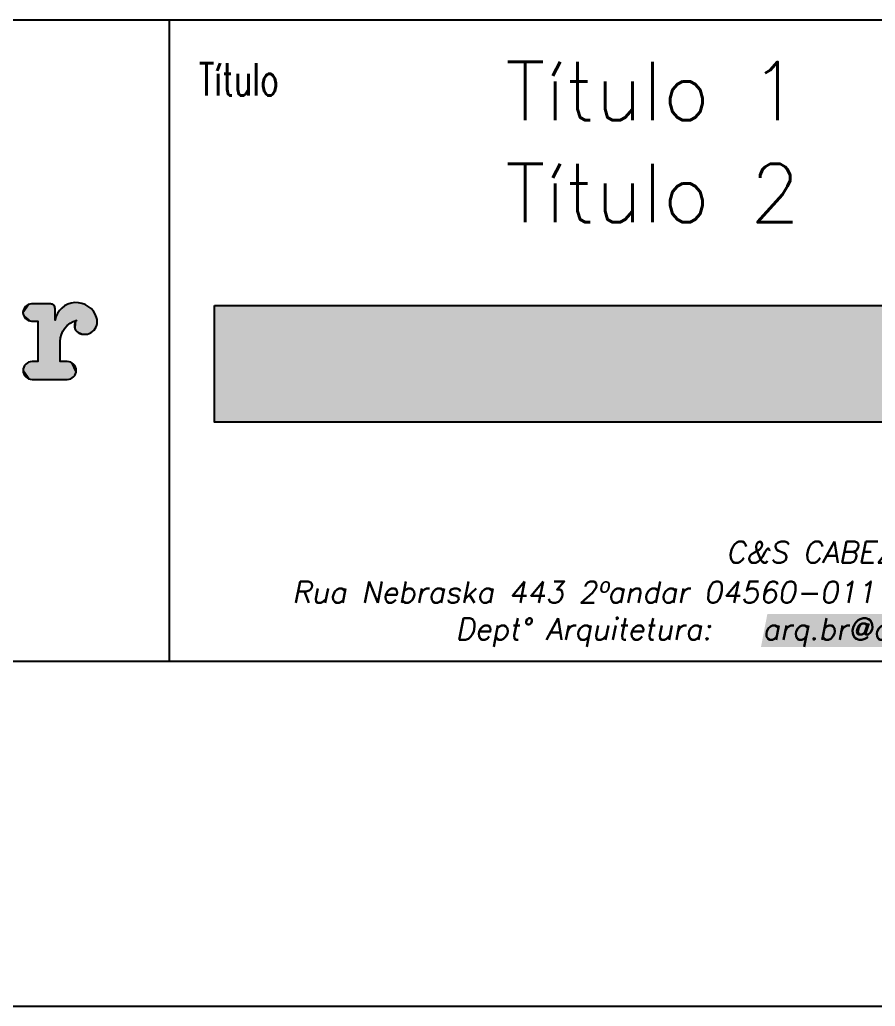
# Paper-space layout 'Layout1' of a CAD drawing. Extents: x 318 to 527, y 161 to 458.
# Drawn here: x 370.49 to 409.92, y 160.74 to 206.19 of the extents above; entities that cross this region are included whole.
import ezdxf
from ezdxf.enums import TextEntityAlignment as Align

# ---------------------------------------------------------------- set-up
doc = ezdxf.new("R2010")
doc.units = 0
doc.header["$LTSCALE"] = 10
doc.layers.get('0').update_dxf_attribs({"linetype": 'CONTINUOUS'})
doc.layers.add('ARQ-FLH', color=4, linetype='CONTINUOUS')
doc.styles.add('ARIAL', font='ARIAL.TTF')
doc.styles.add('ARIAL_BOLD', font='ARIALBD.TTF')
doc.styles.add('ROMANS', font='ROMANS.shx', dxfattribs={"width": 0.9})
doc.styles.add('ROMANS_ITALIC', font='ROMANS.shx', dxfattribs={"oblique": 11})

# ---------------------------------------------------------------- blocks, each defined once
blk = doc.blocks.new('*U67')
at = {"layer": 'ARQ-FLH', "color": 251}
for points in [[(-147.987, 27.016), (-147.987, 32.389), (-108.264, 27.016)], [(-108.264, 27.016), (-147.987, 32.389), (-108.264, 32.389)]]:
    blk.add_solid(points, dxfattribs=at)
blk = doc.blocks.new('*U29', base_point=(0.052025, 0.014905))
at = {"color": 0}
for points in [[(0.051608, 0.017985), (0.051393, 0.017885), (0.051237, 0.017455), (0.051257, 0.017691)], [(0.052948, 0.017115), (0.052934, 0.017837), (0.051237, 0.017455), (0.051608, 0.017985)], [(0.051608, 0.017985), (0.051531, 0.017964), (0.051393, 0.017885), (0.051458, 0.017931)], [(0.052753, 0.017989), (0.052712, 0.017992), (0.051608, 0.017985), (0.051687, 0.017992)], [(0.052934, 0.017837), (0.052864, 0.017937), (0.051608, 0.017985), (0.052753, 0.017989)], [(0.052025, 0.014905), (0.053382, 0.01657), (0.054136, 0.018065), (0.053501, 0.016739)], [(0.052025, 0.014905), (0.054136, 0.018065), (0.052948, 0.017115)], [(0.052864, 0.017937), (0.05283, 0.01796), (0.052753, 0.017989), (0.052793, 0.017978)], [(0.054136, 0.018065), (0.053115, 0.017541), (0.052948, 0.017115)], [(0.054136, 0.018065), (0.053555, 0.01794), (0.053115, 0.017541)], [(0.053501, 0.016739), (0.053648, 0.016886), (0.054136, 0.018065)], [(0.054136, 0.018065), (0.053936, 0.018058), (0.053555, 0.01794), (0.05374, 0.018015)], [(0.053648, 0.016886), (0.053817, 0.017005), (0.054136, 0.018065)], [(0.053817, 0.017005), (0.054005, 0.017092), (0.054136, 0.018065)], [(0.054005, 0.017092), (0.05411, 0.017125), (0.054136, 0.018065)], [(0.05411, 0.017125), (0.054527, 0.016362), (0.054136, 0.018065)], [(0.054702, 0.017883), (0.054525, 0.017977), (0.054136, 0.018065), (0.054334, 0.018038)], [(0.055212, 0.017032), (0.0551, 0.017443), (0.054136, 0.018065), (0.054702, 0.017883)], [(0.054527, 0.016362), (0.055212, 0.017032), (0.054136, 0.018065)], [(0.051257, 0.017691), (0.051237, 0.017614), (0.051237, 0.017455), (0.05123, 0.017534)], [(0.051237, 0.017455), (0.051257, 0.017378), (0.051337, 0.01724), (0.051291, 0.017306)], [(0.051237, 0.017455), (0.051337, 0.01724), (0.051687, 0.017077), (0.051531, 0.017104)], [(0.051237, 0.017455), (0.051687, 0.017077), (0.052025, 0.017077)], [(0.052948, 0.017115), (0.051237, 0.017455), (0.052025, 0.017077)], [(0.051393, 0.017885), (0.051337, 0.017829), (0.051257, 0.017691), (0.051291, 0.017763)], [(0.052934, 0.017837), (0.052917, 0.017874), (0.052864, 0.017937), (0.052893, 0.017908)], [(0.052948, 0.017115), (0.052948, 0.017756), (0.052934, 0.017837), (0.052945, 0.017797)], [(0.053115, 0.017541), (0.053021, 0.017364), (0.052948, 0.017115), (0.05296, 0.017173)], [(0.053555, 0.01794), (0.053386, 0.017833), (0.053115, 0.017541), (0.053237, 0.017699)], [(0.0551, 0.017443), (0.054994, 0.017612), (0.054702, 0.017883), (0.05486, 0.017761)], [(0.051337, 0.01724), (0.051393, 0.017184), (0.051531, 0.017104), (0.051458, 0.017138)], [(0.051531, 0.017104), (0.051608, 0.017084), (0.051687, 0.017077)], [(0.052025, 0.017077), (0.052025, 0.014905), (0.052948, 0.017115)], [(0.05411, 0.017125), (0.054024, 0.017006), (0.054055, 0.016583), (0.053983, 0.01679)], [(0.054024, 0.017006), (0.053998, 0.016937), (0.053983, 0.01679), (0.053984, 0.016864)], [(0.05411, 0.017125), (0.054062, 0.017069), (0.054024, 0.017006)], [(0.05411, 0.017125), (0.054055, 0.016583), (0.054527, 0.016362)], [(0.054527, 0.016362), (0.054867, 0.016449), (0.055212, 0.017032), (0.055117, 0.016694)], [(0.055212, 0.017032), (0.055203, 0.017149), (0.0551, 0.017443), (0.055176, 0.017258)], [(0.055117, 0.016694), (0.055169, 0.0168), (0.055212, 0.017032), (0.0552, 0.016914)], [(0.052025, 0.014905), (0.053295, 0.016382), (0.053382, 0.01657)], [(0.053983, 0.01679), (0.053995, 0.016717), (0.054055, 0.016583), (0.054019, 0.016647)], [(0.054055, 0.016583), (0.054102, 0.016526), (0.054189, 0.016457), (0.054158, 0.016477)], [(0.054055, 0.016583), (0.054189, 0.016457), (0.054527, 0.016362)], [(0.054189, 0.016457), (0.054296, 0.016406), (0.054527, 0.016362), (0.05441, 0.016374)], [(0.054527, 0.016362), (0.054645, 0.016371), (0.054867, 0.016449), (0.054759, 0.0164)], [(0.054867, 0.016449), (0.054964, 0.016516), (0.055117, 0.016694), (0.055049, 0.016598)], [(0.052025, 0.014905), (0.051632, 0.013955), (0.053223, 0.015976), (0.053223, 0.014905)], [(0.052025, 0.014905), (0.053241, 0.016182), (0.053295, 0.016382)], [(0.052025, 0.014905), (0.053223, 0.015976), (0.053241, 0.016182)], [(0.052025, 0.014905), (0.051552, 0.014876), (0.051244, 0.01451), (0.051349, 0.014734)], [(0.052025, 0.014905), (0.051244, 0.01451), (0.051632, 0.013955)], [(0.051552, 0.014876), (0.051476, 0.014841), (0.051349, 0.014734), (0.051408, 0.014793)], [(0.052025, 0.014905), (0.051715, 0.014905), (0.051552, 0.014876), (0.051632, 0.014898)], [(0.051632, 0.013955), (0.053767, 0.014876), (0.053223, 0.014905)], [(0.051632, 0.013955), (0.054053, 0.014263), (0.053767, 0.014876)], [(0.053767, 0.014876), (0.053687, 0.014898), (0.053223, 0.014905), (0.053604, 0.014905)], [(0.05397, 0.014734), (0.053911, 0.014793), (0.053767, 0.014876), (0.053843, 0.014841)], [(0.054053, 0.014263), (0.054075, 0.01451), (0.053767, 0.014876), (0.05397, 0.014734)], [(0.051244, 0.01451), (0.051237, 0.014426), (0.051266, 0.014263), (0.051244, 0.014343)], [(0.051349, 0.014734), (0.051301, 0.014666), (0.051244, 0.01451), (0.051266, 0.01459)], [(0.051244, 0.01451), (0.051266, 0.014263), (0.051632, 0.013955), (0.051408, 0.01406)], [(0.054075, 0.01451), (0.054053, 0.01459), (0.05397, 0.014734), (0.054018, 0.014666)], [(0.054053, 0.014263), (0.054075, 0.014343), (0.054075, 0.01451), (0.054082, 0.014426)], [(0.051266, 0.014263), (0.051301, 0.014187), (0.051408, 0.01406), (0.051349, 0.014119)], [(0.051408, 0.01406), (0.051476, 0.014012), (0.051632, 0.013955), (0.051552, 0.013977)], [(0.051632, 0.013955), (0.053687, 0.013955), (0.054053, 0.014263), (0.053911, 0.01406)], [(0.051632, 0.013955), (0.051715, 0.013948), (0.053687, 0.013955), (0.053604, 0.013948)], [(0.053687, 0.013955), (0.053767, 0.013977), (0.053911, 0.01406), (0.053843, 0.014012)], [(0.053911, 0.01406), (0.05397, 0.014119), (0.054053, 0.014263), (0.054018, 0.014187)]]:
    blk.add_solid(points, dxfattribs=at)
blk = doc.blocks.new('*X69')
at = {"layer": 'ARQ-FLH', "color": 9, "linetype": 'CONTINUOUS'}
blk.add_solid([(-122.805, 16.658), (-122.512, 18.167), (-103.807, 16.658), (-103.513, 18.167)], dxfattribs=at)
at = {"layer": 'ARQ-FLH', "color": 2, "linetype": 'CONTINUOUS', "style": 'ROMANS_ITALIC', "oblique": 11}
for s, p in [(' C&S CABEZA SASTRE ASSESSORIA E PROJETOS S/C LTDA', (-125.083, 20.524)), ('Rua Nebraska 443 2ºandar 04560-011 Brooklin São Paulo SP Tel (11) 5538-0288 Fax (11) 5561-5709', (-144.412, 18.685)), ('Dept° Arquitetura:', (-136.884, 16.988)), ('arq.br@cabezasastre.com', (-122.741, 16.988))]:
    blk.add_text(s, height=0.99, dxfattribs=at).set_placement(p)
blk = doc.blocks.new('CR-A4')
at = {"layer": 'ARQ-FLH', "color": 6}
for p, q in [((-190, 45.555), (-6, 45.555)), ((-150.084, 45.555), (-150.084, 16)), ((-190, 16), (-6, 16))]:
    blk.add_line(p, q, dxfattribs=at)
at = {"layer": 'ARQ-FLH', "color": 1}
blk.add_line((-209.9, 0.1), (-0.1, 0.1), dxfattribs=at)
at = {"layer": 'ARQ-FLH', "color": 249}
blk.add_lwpolyline([(-154.341, 31.714, 0.493838), (-154.273, 31.139, 0.696616), (-153.425, 31.828, 0.788107), (-155.34, 31.705), (-155.34, 32.256, 0.414214), (-155.543, 32.459), (-156.424, 32.459, 1), (-156.424, 31.672), (-156.134, 31.672), (-156.134, 29.805), (-156.4, 29.805, 1), (-156.4, 28.982), (-154.777, 28.982, 1), (-154.777, 29.805), (-155.104, 29.805), (-155.104, 30.725, -0.340905)], format="xyb", close=True, dxfattribs=at)
at = {"layer": 'ARQ-FLH', "color": 251, "linetype": 'CONTINUOUS'}
blk.add_lwpolyline([(-147.987, 32.389), (-105.899, 32.389, 0.319611), (-108.264, 28.997, 0.369983), (-106.807, 27.016), (-147.987, 27.016)], format="xyb", close=True, dxfattribs=at)
at = {"layer": 'ARQ-FLH', "color": 249, "xscale": 859.7748208802459, "yscale": 859.7748208802459, "zscale": 859.7748208802459}
blk.add_blockref('*U29', (-156.134, 29.805), dxfattribs=at)
at = {"layer": 'ARQ-FLH', "color": 251}
blk.add_blockref('*U67', (0, 0), dxfattribs=at)
at = {"layer": 'ARQ-FLH', "color": 2}
blk.add_blockref('*X69', (0, 0), dxfattribs=at)
at = {"layer": 'ARQ-FLH', "color": 2, "linetype": 'CONTINUOUS', "style": 'ROMANS', "width": 0.7}
blk.add_text('Título', height=1.5, dxfattribs=at).set_placement((-148.719, 42.06))
at = {"layer": 'ARQ-FLH', "color": 4, "style": 'ROMANS'}
for tag, p in [('TITULO1', (-134.595, 40.924)), ('TITULO2', (-134.595, 36.226))]:
    blk.add_attdef(tag, p, '', height=2.687, dxfattribs=at)
at = {"layer": 'ARQ-FLH', "color": 3, "style": 'ROMANS'}
for tag, p in [('ESC', (-14.547, 42.073)), ('00/00/00', (-14.433, 35.823)), ('ARQ', (-15.215, 30.229)), ('DES', (-15.215, 24.022)), ('VER', (-15.215, 18.816))]:
    blk.add_attdef(tag, text='', height=1.612, dxfattribs=at).set_placement(p, align=Align.MIDDLE)
at = {"layer": 'ARQ-FLH', "color": 1, "style": 'ARIAL_BOLD'}
for tag, height, p in [('AAA', 7, (-40.788, 37.029)), ('222', 7, (-40.788, 27.052)), ('REV', 3, (-40.788, 19.436))]:
    blk.add_attdef(tag, text='', height=height, dxfattribs=at).set_placement(p, align=Align.MIDDLE)
at = {"layer": 'ARQ-FLH', "color": 1, "linetype": 'CONTINUOUS', "style": 'ARIAL', "width": 0.9}
for tag, p in [('NOME_DA_OBRA_1', (-170.042, 24.576)), ('NOME_DA_OBRA_2', (-170.042, 19.237))]:
    blk.add_attdef(tag, text='', height=3, dxfattribs=at).set_placement(p, align=Align.MIDDLE)

psp = doc.layouts.get("Layout1")

# ---------------------------------------------------------------- block references
ref = psp.add_blockref('CR-A4', (527.455, 160.636))
ref.add_attrib('TITULO2', 'Título 2', (392.861, 196.861), dxfattribs={"layer": 'ARQ-FLH', "color": 4, "height": 2.6868, "style": 'ROMANS'})
ref.add_attrib('TITULO1', 'Título 1', (392.861, 201.559), dxfattribs={"layer": 'ARQ-FLH', "color": 4, "height": 2.6868, "style": 'ROMANS'})

doc.saveas('drawing.dxf')
